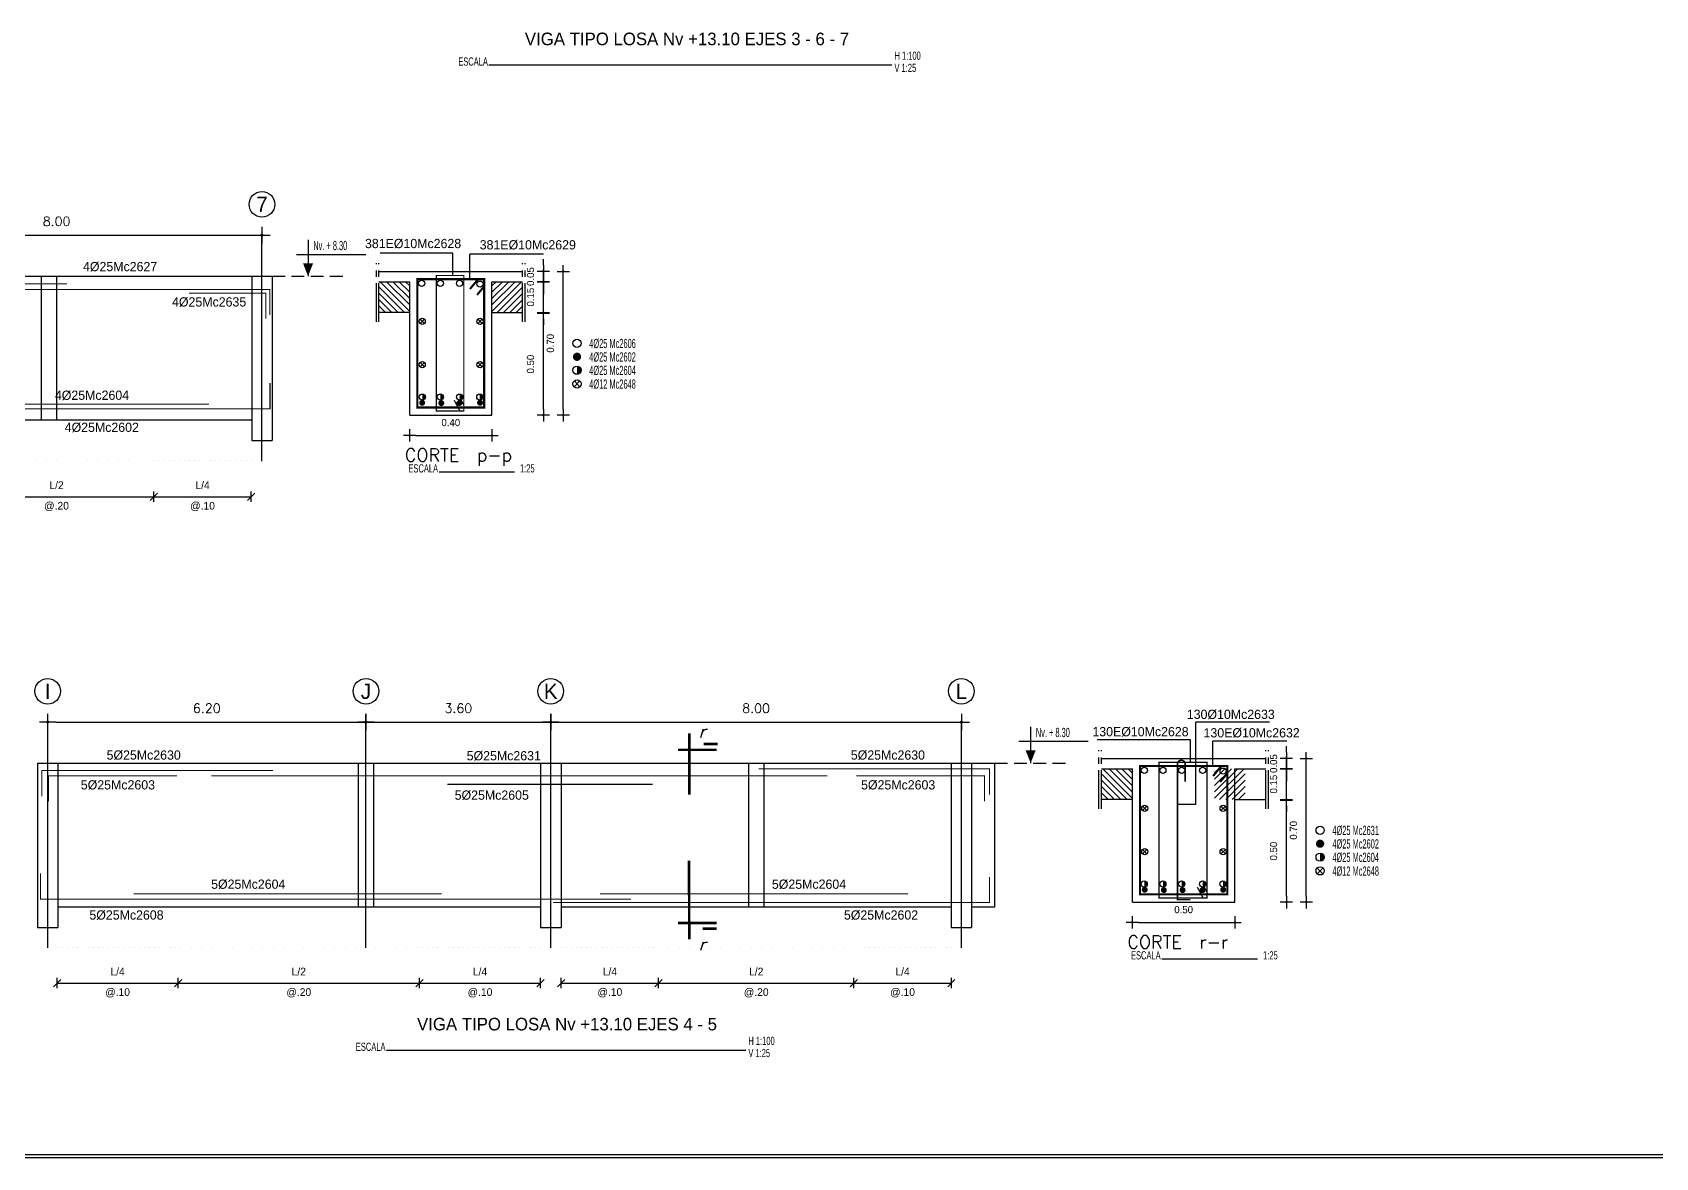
# Model space of a CAD drawing. Extents: x -2 to 140, y 23 to 108.
# Drawn here: x 85.88 to 117.5, y 23.21 to 45.13 of the extents above; entities that cross this region are included whole.
import ezdxf
from ezdxf.enums import TextEntityAlignment as Align

# ---------------------------------------------------------------- set-up
doc = ezdxf.new("R2010")
doc.units = 0
doc.header["$MEASUREMENT"] = 0
doc.linetypes.add('CENTER2', pattern=[1.125, 0.75, -0.125, 0.125, -0.125])
doc.linetypes.add('HIDDEN', pattern=[0.375, 0.25, -0.125])
doc.layers.get('0').update_dxf_attribs({"linetype": 'CONTINUOUS'})
doc.layers.get('DEFPOINTS').update_dxf_attribs({"color": 8, "linetype": 'CONTINUOUS'})
for name, color, linetype in [('ACEROS', 5, 'CONTINUOUS'), ('COLUMNAS', 2, 'CONTINUOUS'), ('EJES', 1, 'CONTINUOUS'), ('ESTRIBOS', 2, 'CONTINUOUS'), ('HIERROS', 5, 'CONTINUOUS'), ('L1', 5, 'CONTINUOUS'), ('LINEAS', 7, 'CONTINUOUS'), ('PLANILL1', 7, 'CONTINUOUS'), ('VIGAS', 7, 'CONTINUOUS')]:
    doc.layers.add(name, color=color, linetype=linetype)
doc.styles.add('ROMANT', font='romant')
doc.styles.add('STANDART', font='TXT.SHX', dxfattribs={"height": 0.18})
doc.dimstyles.new('ESCALA25', dxfattribs={"dimscale": 2, "dimtxt": 0.07, "dimasz": 0.06, "dimexe": 0, "dimexo": 0.06, "dimgap": 0.09, "dimtad": 1, "dimlfac": 0.25, "dimzin": 0, "dimtxsty": 'STANDARD', "dimblk": 'DOT', "dimcen": 0.09, "dimse1": 1, "dimse2": 1, "dimclrd": 1, "dimclre": 1, "dimclrt": 2, "dimazin": 3, "dimtfac": 1, "dimtix": 1, "dimtmove": 0, "dimatfit": 3, "dimtvp": 1.428571, "dimtolj": 1, "dimtzin": 0})
doc.dimstyles.new('STYLE100', dxfattribs={"dimscale": 2, "dimtxt": 0.08, "dimasz": 0.08, "dimexe": 0, "dimexo": 0.06, "dimgap": 0.09, "dimtad": 1, "dimzin": 0, "dimtxsty": 'STANDART', "dimblk": 'DOT', "dimcen": 0.09, "dimse1": 1, "dimse2": 1, "dimclrd": 1, "dimclre": 1, "dimclrt": 2, "dimazin": 3, "dimtfac": 1, "dimtix": 1, "dimtmove": 0, "dimatfit": 3, "dimtvp": 1.25, "dimtolj": 1, "dimtzin": 0})

# ---------------------------------------------------------------- blocks, each defined once
blk = doc.blocks.new('DOT')
at = {"color": 0}
for p, q in [((-1, 0), (1, 0)), ((0, 1), (0, -1))]:
    blk.add_line(p, q, dxfattribs=at)
at = {"color": 2, "linetype": 'BYBLOCK', "const_width": 0.1875}
blk.add_lwpolyline([(0.09375, 0, 1), (-0.09375, 0, 1)], format="xyb", close=True, dxfattribs=at)
blk = doc.blocks.new('*D67')
at = {"color": 1, "linetype": 'BYBLOCK'}
blk.add_line((344.507, -38.205), (344.507, -36.455), dxfattribs=at)
at = {"layer": 'DEFPOINTS', "color": 0, "linetype": 'BYBLOCK'}
for p in [(343.589, -36.335), (344.507, -36.335), (343.589, -38.325)]:
    blk.add_point(p, dxfattribs=at)
at = {"color": 1, "linetype": 'BYBLOCK', "xscale": 0.12, "yscale": 0.12, "zscale": 0.12}
for p, rotation in [((344.507, -36.335), 90), ((344.507, -38.325), 270)]:
    blk.add_blockref('DOT', p, dxfattribs=dict(at, rotation=rotation))
at = {"color": 2, "linetype": 'BYBLOCK', "insert": (344.257, -37.33), "char_height": 0.14, "attachment_point": 5, "rotation": 90}
blk.add_mtext('\\A1;0.50', dxfattribs=at)
blk = doc.blocks.new('_DOT')
at = {"color": 0, "linetype": 'BYBLOCK'}
blk.add_line((-0.5, 0), (-1, 0), dxfattribs=at)
at = {"color": 0, "linetype": 'BYBLOCK', "const_width": 0.5}
blk.add_lwpolyline([(-0.25, 0, 1), (0.25, 0, 1)], format="xyb", close=True, dxfattribs=at)
blk = doc.blocks.new('*D63')
at = {"color": 1, "linetype": 'BYBLOCK'}
for p, q in [((344.507, -35.605), (344.507, -35.485)), ((344.507, -36.325), (344.507, -35.725)), ((344.507, -36.445), (344.507, -36.565))]:
    blk.add_line(p, q, dxfattribs=at)
at = {"layer": 'DEFPOINTS', "color": 0, "linetype": 'BYBLOCK'}
for p in [(343.504, -35.725), (344.507, -35.725), (343.504, -36.325)]:
    blk.add_point(p, dxfattribs=at)
at = {"color": 1, "linetype": 'BYBLOCK', "xscale": 0.12, "yscale": 0.12, "zscale": 0.12}
for p, rotation in [((344.507, -35.725), 270), ((344.507, -36.325), 90)]:
    blk.add_blockref('DOT', p, dxfattribs=dict(at, rotation=rotation))
at = {"color": 2, "linetype": 'BYBLOCK', "insert": (344.257, -36.025), "char_height": 0.14, "attachment_point": 5, "rotation": 90}
blk.add_mtext('\\A1;0.15', dxfattribs=at)
blk = doc.blocks.new('*D65')
at = {"color": 1, "linetype": 'BYBLOCK'}
blk.add_line((344.894, -38.205), (344.894, -35.645), dxfattribs=at)
at = {"layer": 'DEFPOINTS', "color": 0, "linetype": 'BYBLOCK'}
for p in [(343.504, -35.525), (344.894, -35.525), (343.504, -38.325)]:
    blk.add_point(p, dxfattribs=at)
at = {"color": 1, "linetype": 'BYBLOCK', "xscale": 0.12, "yscale": 0.12, "zscale": 0.12}
for p, rotation in [((344.894, -35.525), 90), ((344.894, -38.325), 270)]:
    blk.add_blockref('DOT', p, dxfattribs=dict(at, rotation=rotation))
at = {"color": 2, "linetype": 'BYBLOCK', "insert": (344.644, -36.925), "char_height": 0.14, "attachment_point": 5, "rotation": 90}
blk.add_mtext('\\A1;0.70', dxfattribs=at)
blk = doc.blocks.new('*D66')
at = {"color": 1, "linetype": 'BYBLOCK'}
blk.add_line((342.024, -38.72), (343.384, -38.72), dxfattribs=at)
at = {"layer": 'DEFPOINTS', "color": 0, "linetype": 'BYBLOCK'}
for p in [(341.904, -38.785), (343.504, -38.72), (343.504, -38.785)]:
    blk.add_point(p, dxfattribs=at)
at = {"color": 1, "linetype": 'BYBLOCK', "xscale": 0.12, "yscale": 0.12, "zscale": 0.12, "rotation": 180}
blk.add_blockref('DOT', (341.904, -38.72), dxfattribs=at)
at = {"color": 1, "linetype": 'BYBLOCK', "xscale": 0.12, "yscale": 0.12, "zscale": 0.12}
blk.add_blockref('DOT', (343.504, -38.72), dxfattribs=at)
at = {"color": 2, "linetype": 'BYBLOCK', "insert": (342.704, -38.47), "char_height": 0.14, "attachment_point": 5}
blk.add_mtext('\\A1;0.40', dxfattribs=at)
blk = doc.blocks.new('*X62')
at = {"color": 0}
for p, q in [((24.221, 27.809), (24.797, 28.386)), ((24.221, 27.933), (24.674, 28.386)), ((24.221, 28.057), (24.55, 28.386)), ((24.221, 28.181), (24.426, 28.386)), ((24.221, 28.304), (24.302, 28.386)), ((24.321, 27.786), (24.821, 28.286)), ((24.445, 27.786), (24.821, 28.162)), ((24.568, 27.786), (24.821, 28.038)), ((24.692, 27.786), (24.821, 27.914)), ((24.816, 27.786), (24.821, 27.791))]:
    blk.add_line(p, q, dxfattribs=at)
blk = doc.blocks.new('*D64')
at = {"color": 1, "linetype": 'BYBLOCK'}
for p, q in [((344.507, -35.405), (344.507, -35.285)), ((344.507, -35.725), (344.507, -35.525)), ((344.507, -35.845), (344.507, -35.965))]:
    blk.add_line(p, q, dxfattribs=at)
at = {"layer": 'DEFPOINTS', "color": 0, "linetype": 'BYBLOCK'}
for p in [(343.504, -35.725), (344.507, -35.525), (344.507, -35.525)]:
    blk.add_point(p, dxfattribs=at)
at = {"color": 1, "linetype": 'BYBLOCK', "xscale": 0.12, "yscale": 0.12, "zscale": 0.12}
for p, rotation in [((344.507, -35.525), 270), ((344.507, -35.725), 90)]:
    blk.add_blockref('DOT', p, dxfattribs=dict(at, rotation=rotation))
at = {"color": 2, "linetype": 'BYBLOCK', "insert": (344.257, -35.625), "char_height": 0.14, "attachment_point": 5, "rotation": 90}
blk.add_mtext('\\A1;0.05', dxfattribs=at)
blk = doc.blocks.new('*D72')
at = {"color": 1, "linetype": 'BYBLOCK'}
blk.add_line((344.507, -38.205), (344.507, -36.455), dxfattribs=at)
at = {"layer": 'DEFPOINTS', "color": 0, "linetype": 'BYBLOCK'}
for p in [(343.589, -36.335), (344.507, -36.335), (343.589, -38.325)]:
    blk.add_point(p, dxfattribs=at)
at = {"color": 1, "linetype": 'BYBLOCK', "xscale": 0.12, "yscale": 0.12, "zscale": 0.12}
for p, rotation in [((344.507, -36.335), 90), ((344.507, -38.325), 270)]:
    blk.add_blockref('DOT', p, dxfattribs=dict(at, rotation=rotation))
at = {"color": 2, "linetype": 'BYBLOCK', "insert": (344.257, -37.33), "char_height": 0.14, "attachment_point": 5, "rotation": 90}
blk.add_mtext('\\A1;0.50', dxfattribs=at)
blk = doc.blocks.new('*D68')
at = {"color": 1, "linetype": 'BYBLOCK'}
for p, q in [((344.507, -35.605), (344.507, -35.485)), ((344.507, -36.325), (344.507, -35.725)), ((344.507, -36.445), (344.507, -36.565))]:
    blk.add_line(p, q, dxfattribs=at)
at = {"layer": 'DEFPOINTS', "color": 0, "linetype": 'BYBLOCK'}
for p in [(343.504, -35.725), (344.507, -35.725), (343.504, -36.325)]:
    blk.add_point(p, dxfattribs=at)
at = {"color": 1, "linetype": 'BYBLOCK', "xscale": 0.12, "yscale": 0.12, "zscale": 0.12}
for p, rotation in [((344.507, -35.725), 270), ((344.507, -36.325), 90)]:
    blk.add_blockref('DOT', p, dxfattribs=dict(at, rotation=rotation))
at = {"color": 2, "linetype": 'BYBLOCK', "insert": (344.257, -36.025), "char_height": 0.14, "attachment_point": 5, "rotation": 90}
blk.add_mtext('\\A1;0.15', dxfattribs=at)
blk = doc.blocks.new('*D70')
at = {"color": 1, "linetype": 'BYBLOCK'}
blk.add_line((344.894, -38.205), (344.894, -35.645), dxfattribs=at)
at = {"layer": 'DEFPOINTS', "color": 0, "linetype": 'BYBLOCK'}
for p in [(343.504, -35.525), (344.894, -35.525), (343.504, -38.325)]:
    blk.add_point(p, dxfattribs=at)
at = {"color": 1, "linetype": 'BYBLOCK', "xscale": 0.12, "yscale": 0.12, "zscale": 0.12}
for p, rotation in [((344.894, -35.525), 90), ((344.894, -38.325), 270)]:
    blk.add_blockref('DOT', p, dxfattribs=dict(at, rotation=rotation))
at = {"color": 2, "linetype": 'BYBLOCK', "insert": (344.644, -36.925), "char_height": 0.14, "attachment_point": 5, "rotation": 90}
blk.add_mtext('\\A1;0.70', dxfattribs=at)
blk = doc.blocks.new('*D71')
at = {"color": 1, "linetype": 'BYBLOCK'}
blk.add_line((112.794, -13.606), (114.554, -13.606), dxfattribs=at)
at = {"layer": 'DEFPOINTS', "color": 0, "linetype": 'BYBLOCK'}
for p in [(112.674, -13.671), (114.674, -13.606), (114.674, -13.671)]:
    blk.add_point(p, dxfattribs=at)
at = {"color": 1, "linetype": 'BYBLOCK', "xscale": 0.12, "yscale": 0.12, "zscale": 0.12, "rotation": 180}
blk.add_blockref('DOT', (112.674, -13.606), dxfattribs=at)
at = {"color": 1, "linetype": 'BYBLOCK', "xscale": 0.12, "yscale": 0.12, "zscale": 0.12}
blk.add_blockref('DOT', (114.674, -13.606), dxfattribs=at)
at = {"color": 2, "linetype": 'BYBLOCK', "insert": (113.674, -13.356), "char_height": 0.14, "attachment_point": 5}
blk.add_mtext('\\A1;0.50', dxfattribs=at)
blk = doc.blocks.new('*D69')
at = {"color": 1, "linetype": 'BYBLOCK'}
for p, q in [((344.507, -35.405), (344.507, -35.285)), ((344.507, -35.725), (344.507, -35.525)), ((344.507, -35.845), (344.507, -35.965))]:
    blk.add_line(p, q, dxfattribs=at)
at = {"layer": 'DEFPOINTS', "color": 0, "linetype": 'BYBLOCK'}
for p in [(343.504, -35.725), (344.507, -35.525), (344.507, -35.525)]:
    blk.add_point(p, dxfattribs=at)
at = {"color": 1, "linetype": 'BYBLOCK', "xscale": 0.12, "yscale": 0.12, "zscale": 0.12}
for p, rotation in [((344.507, -35.525), 270), ((344.507, -35.725), 90)]:
    blk.add_blockref('DOT', p, dxfattribs=dict(at, rotation=rotation))
at = {"color": 2, "linetype": 'BYBLOCK', "insert": (344.257, -35.625), "char_height": 0.14, "attachment_point": 5, "rotation": 90}
blk.add_mtext('\\A1;0.05', dxfattribs=at)
blk = doc.blocks.new('*D175')
at = {"color": 1, "linetype": 'BYBLOCK'}
blk.add_line((82.514, 41.182), (90.194, 41.182), dxfattribs=at)
at = {"layer": 'DEFPOINTS', "color": 0, "linetype": 'BYBLOCK'}
for p in [(82.354, 41.182), (90.354, 41.182), (90.354, 41.182)]:
    blk.add_point(p, dxfattribs=at)
at = {"color": 1, "linetype": 'BYBLOCK', "xscale": 0.16, "yscale": 0.16, "zscale": 0.16, "rotation": 180}
blk.add_blockref('DOT', (82.354, 41.182), dxfattribs=at)
at = {"color": 1, "linetype": 'BYBLOCK', "xscale": 0.16, "yscale": 0.16, "zscale": 0.16}
blk.add_blockref('DOT', (90.354, 41.182), dxfattribs=at)
at = {"color": 2, "linetype": 'BYBLOCK', "insert": (86.354, 41.452), "char_height": 0.18, "attachment_point": 5, "style": 'STANDART'}
blk.add_mtext('\\A1;8.00', dxfattribs=at)
blk = doc.blocks.new('*D182')
at = {"color": 1, "linetype": 'BYBLOCK'}
blk.add_line((86.34, 31.696), (92.22, 31.696), dxfattribs=at)
at = {"layer": 'DEFPOINTS', "color": 0, "linetype": 'BYBLOCK'}
for p in [(86.18, 31.696), (92.38, 31.696), (92.38, 31.696)]:
    blk.add_point(p, dxfattribs=at)
at = {"color": 1, "linetype": 'BYBLOCK', "xscale": 0.16, "yscale": 0.16, "zscale": 0.16, "rotation": 180}
blk.add_blockref('DOT', (86.18, 31.696), dxfattribs=at)
at = {"color": 1, "linetype": 'BYBLOCK', "xscale": 0.16, "yscale": 0.16, "zscale": 0.16}
blk.add_blockref('DOT', (92.38, 31.696), dxfattribs=at)
at = {"color": 2, "linetype": 'BYBLOCK', "insert": (89.28, 31.966), "char_height": 0.18, "attachment_point": 5, "style": 'STANDART'}
blk.add_mtext('\\A1;6.20', dxfattribs=at)
blk = doc.blocks.new('*D183')
at = {"color": 1, "linetype": 'BYBLOCK'}
blk.add_line((92.54, 31.696), (95.82, 31.696), dxfattribs=at)
at = {"layer": 'DEFPOINTS', "color": 0, "linetype": 'BYBLOCK'}
for p in [(92.38, 31.696), (95.98, 31.696), (95.98, 31.696)]:
    blk.add_point(p, dxfattribs=at)
at = {"color": 1, "linetype": 'BYBLOCK', "xscale": 0.16, "yscale": 0.16, "zscale": 0.16, "rotation": 180}
blk.add_blockref('DOT', (92.38, 31.696), dxfattribs=at)
at = {"color": 1, "linetype": 'BYBLOCK', "xscale": 0.16, "yscale": 0.16, "zscale": 0.16}
blk.add_blockref('DOT', (95.98, 31.696), dxfattribs=at)
at = {"color": 2, "linetype": 'BYBLOCK', "insert": (94.18, 31.966), "char_height": 0.18, "attachment_point": 5, "style": 'STANDART'}
blk.add_mtext('\\A1;3.60', dxfattribs=at)
blk = doc.blocks.new('*D184')
at = {"color": 1, "linetype": 'BYBLOCK'}
blk.add_line((96.14, 31.696), (103.82, 31.696), dxfattribs=at)
at = {"layer": 'DEFPOINTS', "color": 0, "linetype": 'BYBLOCK'}
for p in [(95.98, 31.696), (103.98, 31.696), (103.98, 31.696)]:
    blk.add_point(p, dxfattribs=at)
at = {"color": 1, "linetype": 'BYBLOCK', "xscale": 0.16, "yscale": 0.16, "zscale": 0.16, "rotation": 180}
blk.add_blockref('DOT', (95.98, 31.696), dxfattribs=at)
at = {"color": 1, "linetype": 'BYBLOCK', "xscale": 0.16, "yscale": 0.16, "zscale": 0.16}
blk.add_blockref('DOT', (103.98, 31.696), dxfattribs=at)
at = {"color": 2, "linetype": 'BYBLOCK', "insert": (99.98, 31.966), "char_height": 0.18, "attachment_point": 5, "style": 'STANDART'}
blk.add_mtext('\\A1;8.00', dxfattribs=at)

msp = doc.modelspace()

# ---------------------------------------------------------------- linework, layer by layer
for p, q in [((84.456, 36.086), (88.249, 36.086)), ((88.178, 36.015), (88.319, 36.157)), ((88.249, 35.986), (88.249, 36.186)), ((88.249, 36.086), (90.145, 36.086)), ((90.075, 36.015), (90.216, 36.157)), ((90.145, 35.986), (90.145, 36.186)), ((86.295, 26.541), (86.436, 26.682)), ((86.366, 26.512), (86.366, 26.712)), ((86.366, 26.612), (88.719, 26.612)), ((88.648, 26.541), (88.79, 26.682)), ((88.719, 26.512), (88.719, 26.712)), ((88.719, 26.612), (93.426, 26.612)), ((93.355, 26.541), (93.496, 26.682)), ((93.426, 26.512), (93.426, 26.712)), ((93.426, 26.612), (95.779, 26.612)), ((95.708, 26.541), (95.85, 26.682)), ((95.779, 26.512), (95.779, 26.712)), ((96.11, 26.541), (96.252, 26.682)), ((96.181, 26.512), (96.181, 26.712)), ((96.181, 26.612), (98.082, 26.612)), ((98.011, 26.541), (98.153, 26.682)), ((98.082, 26.512), (98.082, 26.712)), ((98.082, 26.612), (101.883, 26.612)), ((101.813, 26.541), (101.954, 26.682)), ((101.883, 26.512), (101.883, 26.712)), ((101.883, 26.612), (103.784, 26.612)), ((103.713, 26.541), (103.855, 26.682)), ((103.784, 26.512), (103.784, 26.712))]:
    msp.add_line(p, q)
at = {"color": 6}
msp.add_line((139.82, 23.269), (30.163, 23.269), dxfattribs=at)
for centre in [(90.354, 41.782), (86.18, 32.296), (92.38, 32.296), (95.98, 32.296), (103.98, 32.296)]:
    msp.add_circle(centre, 0.25)
at = {"layer": 'ACEROS', "const_width": 0.02}
for points in [[(77.555, 40.233), (86.555, 40.233)], [(85.007, 40.124), (90.507, 40.124), (90.507, 39.624)], [(88.931, 40.053), (90.431, 40.053), (90.431, 39.553)], [(82.011, 37.799), (90.511, 37.799), (90.511, 38.299)], [(89.321, 37.888), (83.321, 37.888)], [(90.567, 30.751), (86.067, 30.751), (86.067, 30.251)], [(100.03, 30.785), (104.53, 30.785), (104.53, 30.285)], [(88.698, 30.651), (86.198, 30.651), (86.198, 30.151)], [(101.365, 30.651), (89.365, 30.651)], [(97.967, 30.484), (93.967, 30.484)], [(101.932, 30.651), (104.432, 30.651), (104.432, 30.151)], [(97.541, 28.249), (86.041, 28.249), (86.041, 28.749)], [(96.026, 28.182), (104.526, 28.182), (104.526, 28.682)], [(93.856, 28.349), (87.856, 28.349)], [(102.942, 28.349), (96.942, 28.349)]]:
    msp.add_lwpolyline(points, dxfattribs=at)
at = {"layer": 'ACEROS', "color": 5, "linetype": 'CONTINUOUS', "const_width": 0.04}
for points in [[(93.383, 37.825), (93.383, 40.325), (94.683, 40.325), (94.683, 37.825)], [(107.46, 28.339), (107.46, 30.839), (109.16, 30.839), (109.16, 28.339)]]:
    msp.add_lwpolyline(points, close=True, dxfattribs=at)
at = {"layer": 'ACEROS', "color": 1, "linetype": 'CENTER2', "const_width": 0.05}
for points in [[(98.679, 31.479), (98.679, 30.28)], [(98.679, 27.462), (98.673, 28.995)]]:
    msp.add_lwpolyline(points, dxfattribs=at)
at = {"layer": 'ACEROS', "color": 1, "linetype": 'CONTINUOUS', "const_width": 0.05}
for points in [[(99.211, 31.157), (98.462, 31.157)], [(99.235, 31.268), (98.961, 31.268)], [(99.211, 27.784), (98.462, 27.784)], [(99.211, 27.673), (98.937, 27.673)]]:
    msp.add_lwpolyline(points, dxfattribs=at)
at = {"layer": 'COLUMNAS', "color": 1, "linetype": 'CONTINUOUS'}
for points in [[(91.154, 40.635), (91.351, 40.635), (91.252, 40.382)], [(105.23, 31.149), (105.427, 31.149), (105.329, 30.896)]]:
    msp.add_solid(points, dxfattribs=at)
at = {"layer": 'DEFPOINTS', "color": 0, "linetype": 'BYBLOCK'}
for p in [(94.622, 37.675), (109.098, 28.189)]:
    msp.add_point(p, dxfattribs=at)
at = {"layer": 'EJES', "color": 7, "linetype": 'CONTINUOUS'}
for p, q in [((94.777, 44.498), (102.628, 44.498)), ((93.806, 36.573), (95.273, 36.573)), ((107.882, 27.087), (109.75, 27.087)), ((92.782, 25.306), (99.782, 25.306))]:
    msp.add_line(p, q, dxfattribs=at)
at = {"layer": 'EJES'}
for p, q in [((90.354, 36.782), (90.354, 41.182)), ((86.18, 27.296), (86.18, 31.696)), ((92.38, 27.296), (92.38, 31.696)), ((95.98, 27.296), (95.98, 31.696)), ((103.98, 27.296), (103.98, 31.696))]:
    msp.add_line(p, q, dxfattribs=at)
at = {"layer": 'EJES', "color": 7, "linetype": 'HIDDEN'}
for p, q in [((90.554, 40.382), (92.004, 40.382)), ((104.63, 30.896), (106.08, 30.896))]:
    msp.add_line(p, q, dxfattribs=at)
at = {"layer": 'EJES', "color": 3, "linetype": 'CONTINUOUS', "const_width": 0.025}
for points in [[(94.213, 37.756), (94.1, 37.966)], [(94.287, 37.871), (94.206, 38.023)], [(108.689, 28.269), (108.577, 28.48)], [(108.764, 28.385), (108.682, 28.537)]]:
    msp.add_lwpolyline(points, dxfattribs=at)
at = {"layer": 'ESTRIBOS'}
for p, q in [((85.952, 36.786), (85.952, 36.786)), ((86.152, 36.786), (86.152, 36.786)), ((86.352, 36.786), (86.352, 36.786)), ((86.552, 36.786), (86.552, 36.786)), ((86.752, 36.786), (86.752, 36.786)), ((86.952, 36.786), (86.952, 36.786)), ((87.152, 36.786), (87.152, 36.786)), ((87.352, 36.786), (87.352, 36.786)), ((87.552, 36.786), (87.552, 36.786)), ((87.752, 36.786), (87.752, 36.786)), ((87.952, 36.786), (87.952, 36.786)), ((88.245, 36.786), (88.245, 36.786)), ((88.345, 36.786), (88.345, 36.786)), ((88.445, 36.786), (88.445, 36.786)), ((88.545, 36.786), (88.545, 36.786)), ((88.645, 36.786), (88.645, 36.786)), ((88.745, 36.786), (88.745, 36.786)), ((88.845, 36.786), (88.845, 36.786)), ((88.945, 36.786), (88.945, 36.786)), ((89.045, 36.786), (89.045, 36.786)), ((89.145, 36.786), (89.145, 36.786)), ((89.245, 36.786), (89.245, 36.786)), ((89.345, 36.786), (89.345, 36.786)), ((89.445, 36.786), (89.445, 36.786)), ((89.545, 36.786), (89.545, 36.786)), ((89.645, 36.786), (89.645, 36.786)), ((89.745, 36.786), (89.745, 36.786)), ((89.845, 36.786), (89.845, 36.786)), ((89.945, 36.786), (89.945, 36.786)), ((90.045, 36.786), (90.045, 36.786)), ((90.145, 36.786), (90.145, 36.786)), ((86.366, 27.312), (86.366, 27.312)), ((86.466, 27.312), (86.466, 27.312)), ((86.566, 27.312), (86.566, 27.312)), ((86.666, 27.312), (86.666, 27.312)), ((86.766, 27.312), (86.766, 27.312)), ((86.866, 27.312), (86.866, 27.312)), ((86.966, 27.312), (86.966, 27.312)), ((87.066, 27.312), (87.066, 27.312)), ((87.166, 27.312), (87.166, 27.312)), ((87.266, 27.312), (87.266, 27.312)), ((87.366, 27.312), (87.366, 27.312)), ((87.466, 27.312), (87.466, 27.312)), ((87.566, 27.312), (87.566, 27.312)), ((87.666, 27.312), (87.666, 27.312)), ((87.766, 27.312), (87.766, 27.312)), ((87.866, 27.312), (87.866, 27.312)), ((87.966, 27.312), (87.966, 27.312)), ((88.066, 27.312), (88.066, 27.312)), ((88.166, 27.312), (88.166, 27.312)), ((88.266, 27.312), (88.266, 27.312)), ((88.366, 27.312), (88.366, 27.312)), ((88.466, 27.312), (88.466, 27.312)), ((88.566, 27.312), (88.566, 27.312)), ((88.666, 27.312), (88.666, 27.312)), ((88.766, 27.312), (88.766, 27.312)), ((88.972, 27.312), (88.972, 27.312)), ((89.172, 27.312), (89.172, 27.312)), ((89.372, 27.312), (89.372, 27.312)), ((89.572, 27.312), (89.572, 27.312)), ((89.772, 27.312), (89.772, 27.312)), ((89.972, 27.312), (89.972, 27.312)), ((90.172, 27.312), (90.172, 27.312)), ((90.372, 27.312), (90.372, 27.312)), ((90.572, 27.312), (90.572, 27.312)), ((90.772, 27.312), (90.772, 27.312)), ((90.972, 27.312), (90.972, 27.312)), ((91.172, 27.312), (91.172, 27.312)), ((91.372, 27.312), (91.372, 27.312)), ((91.572, 27.312), (91.572, 27.312)), ((91.772, 27.312), (91.772, 27.312)), ((91.972, 27.312), (91.972, 27.312)), ((92.172, 27.312), (92.172, 27.312)), ((92.372, 27.312), (92.372, 27.312)), ((92.572, 27.312), (92.572, 27.312)), ((92.772, 27.312), (92.772, 27.312)), ((92.972, 27.312), (92.972, 27.312)), ((93.172, 27.312), (93.172, 27.312)), ((93.379, 27.312), (93.379, 27.312)), ((93.479, 27.312), (93.479, 27.312)), ((93.579, 27.312), (93.579, 27.312)), ((93.679, 27.312), (93.679, 27.312)), ((93.779, 27.312), (93.779, 27.312)), ((93.879, 27.312), (93.879, 27.312)), ((93.979, 27.312), (93.979, 27.312)), ((94.079, 27.312), (94.079, 27.312)), ((94.179, 27.312), (94.179, 27.312)), ((94.279, 27.312), (94.279, 27.312)), ((94.379, 27.312), (94.379, 27.312)), ((94.479, 27.312), (94.479, 27.312)), ((94.579, 27.312), (94.579, 27.312)), ((94.679, 27.312), (94.679, 27.312)), ((94.779, 27.312), (94.779, 27.312)), ((94.879, 27.312), (94.879, 27.312)), ((94.979, 27.312), (94.979, 27.312)), ((95.079, 27.312), (95.079, 27.312)), ((95.179, 27.312), (95.179, 27.312)), ((95.279, 27.312), (95.279, 27.312)), ((95.379, 27.312), (95.379, 27.312)), ((95.479, 27.312), (95.479, 27.312)), ((95.579, 27.312), (95.579, 27.312)), ((95.679, 27.312), (95.679, 27.312)), ((95.779, 27.312), (95.779, 27.312)), ((96.181, 27.312), (96.181, 27.312)), ((96.281, 27.312), (96.281, 27.312)), ((96.381, 27.312), (96.381, 27.312)), ((96.481, 27.312), (96.481, 27.312)), ((96.581, 27.312), (96.581, 27.312)), ((96.681, 27.312), (96.681, 27.312)), ((96.781, 27.312), (96.781, 27.312)), ((96.881, 27.312), (96.881, 27.312)), ((96.981, 27.312), (96.981, 27.312)), ((97.081, 27.312), (97.081, 27.312)), ((97.181, 27.312), (97.181, 27.312)), ((97.281, 27.312), (97.281, 27.312)), ((97.381, 27.312), (97.381, 27.312)), ((97.481, 27.312), (97.481, 27.312)), ((97.581, 27.312), (97.581, 27.312)), ((97.681, 27.312), (97.681, 27.312)), ((97.781, 27.312), (97.781, 27.312)), ((97.881, 27.312), (97.881, 27.312)), ((97.981, 27.312), (97.981, 27.312)), ((98.081, 27.312), (98.081, 27.312)), ((98.283, 27.312), (98.283, 27.312)), ((98.483, 27.312), (98.483, 27.312)), ((98.683, 27.312), (98.683, 27.312)), ((98.883, 27.312), (98.883, 27.312)), ((99.083, 27.312), (99.083, 27.312)), ((99.283, 27.312), (99.283, 27.312)), ((99.483, 27.312), (99.483, 27.312)), ((99.683, 27.312), (99.683, 27.312)), ((99.883, 27.312), (99.883, 27.312)), ((100.083, 27.312), (100.083, 27.312)), ((100.283, 27.312), (100.283, 27.312)), ((100.483, 27.312), (100.483, 27.312)), ((100.683, 27.312), (100.683, 27.312)), ((100.883, 27.312), (100.883, 27.312)), ((101.083, 27.312), (101.083, 27.312)), ((101.283, 27.312), (101.283, 27.312)), ((101.483, 27.312), (101.483, 27.312)), ((101.683, 27.312), (101.683, 27.312)), ((101.884, 27.312), (101.884, 27.312)), ((101.984, 27.312), (101.984, 27.312)), ((102.084, 27.312), (102.084, 27.312)), ((102.184, 27.312), (102.184, 27.312)), ((102.284, 27.312), (102.284, 27.312)), ((102.384, 27.312), (102.384, 27.312)), ((102.484, 27.312), (102.484, 27.312)), ((102.584, 27.312), (102.584, 27.312)), ((102.684, 27.312), (102.684, 27.312)), ((102.784, 27.312), (102.784, 27.312)), ((102.884, 27.312), (102.884, 27.312)), ((102.984, 27.312), (102.984, 27.312)), ((103.084, 27.312), (103.084, 27.312)), ((103.184, 27.312), (103.184, 27.312)), ((103.284, 27.312), (103.284, 27.312)), ((103.384, 27.312), (103.384, 27.312)), ((103.484, 27.312), (103.484, 27.312)), ((103.584, 27.312), (103.584, 27.312)), ((103.684, 27.312), (103.684, 27.312)), ((103.784, 27.312), (103.784, 27.312))]:
    msp.add_line(p, q, dxfattribs=at)
at = {"layer": 'L1', "color": 7, "linetype": 'CONTINUOUS'}
for p, q in [((91.026, 40.808), (92.376, 40.808)), ((91.252, 41.088), (91.252, 40.382)), ((105.102, 31.322), (106.452, 31.322)), ((105.329, 31.602), (105.329, 30.896))]:
    msp.add_line(p, q, dxfattribs=at)
at = {"layer": 'L1', "color": 2, "linetype": 'CONTINUOUS'}
for points, const_width in [([(96.452, 38.813, 1), (96.532, 38.813, 1)], 0.08), ([(93.447, 37.917, 1), (93.505, 37.917, 1)], 0.0576), ([(93.819, 37.91, 1), (93.877, 37.91, 1)], 0.0576), ([(94.171, 37.91, 1), (94.228, 37.91, 1)], 0.0576), ([(94.574, 37.917, 1), (94.632, 37.917, 1)], 0.0576), ([(110.928, 29.327, 1), (111.008, 29.327, 1)], 0.08), ([(107.523, 28.431, 1), (107.581, 28.431, 1)], 0.0576), ([(107.896, 28.424, 1), (107.953, 28.424, 1)], 0.0576), ([(108.26, 28.424, 1), (108.318, 28.424, 1)], 0.0576), ([(108.647, 28.424, 1), (108.705, 28.424, 1)], 0.0576), ([(109.05, 28.431, 1), (109.108, 28.431, 1)], 0.0576)]:
    msp.add_lwpolyline(points, format="xyb", close=True, dxfattribs=dict(at, const_width=const_width))
for points, const_width in [([(96.492, 38.511, 0.414214), (96.532, 38.551, 0.414214), (96.492, 38.591, 1)], 0.08), ([(93.478, 37.998, 0.414214), (93.506, 38.027, 0.414214), (93.478, 38.056, 1)], 0.0576), ([(93.829, 37.998, 0.414214), (93.858, 38.027, 0.414214), (93.829, 38.056, 1)], 0.0576), ([(94.204, 37.998, 0.414214), (94.233, 38.027, 0.414214), (94.204, 38.056, 1)], 0.0576), ([(94.598, 37.998, 0.414214), (94.626, 38.027, 0.414214), (94.598, 38.056, 1)], 0.0576), ([(110.968, 29.025, 0.414214), (111.008, 29.065, 0.414214), (110.968, 29.105, 1)], 0.08), ([(107.541, 28.512, 0.414214), (107.57, 28.541, 0.414214), (107.541, 28.569, 1)], 0.0576), ([(107.905, 28.512, 0.414214), (107.934, 28.541, 0.414214), (107.905, 28.569, 1)], 0.0576), ([(108.27, 28.512, 0.414214), (108.299, 28.541, 0.414214), (108.27, 28.569, 1)], 0.0576), ([(108.681, 28.512, 0.414214), (108.71, 28.541, 0.414214), (108.681, 28.569, 1)], 0.0576), ([(109.074, 28.512, 0.414214), (109.102, 28.541, 0.414214), (109.074, 28.569, 1)], 0.0576)]:
    msp.add_lwpolyline(points, format="xyb", dxfattribs=dict(at, const_width=const_width))
at = {"layer": 'L1', "color": 7, "linetype": 'CONTINUOUS'}
for centre in [(93.466, 40.242), (93.829, 40.242), (94.203, 40.242), (94.603, 40.228), (93.476, 39.504), (94.603, 39.504), (93.476, 38.659), (94.603, 38.659), (93.478, 38.027), (93.829, 38.027), (94.204, 38.027), (94.598, 38.027), (107.543, 30.756), (107.905, 30.756), (108.27, 30.756), (108.68, 30.756), (109.079, 30.742), (107.552, 30.018), (109.079, 30.018), (107.552, 29.173), (109.079, 29.173), (107.541, 28.541), (107.905, 28.541), (108.27, 28.541), (108.681, 28.541), (109.074, 28.541)]:
    msp.add_circle(centre, 0.06, dxfattribs=at)
at = {"layer": 'L1', "color": 8, "linetype": 'CONTINUOUS'}
for centre in [(96.492, 39.075), (96.492, 38.551), (96.492, 38.284), (110.968, 29.589), (110.968, 29.065), (110.968, 28.798)]:
    msp.add_circle(centre, 0.08, dxfattribs=at)
at = {"layer": 'LINEAS'}
for p, q in [((94.073, 40.834), (92.654, 40.834)), ((94.073, 40.396), (94.073, 40.834)), ((95.84, 40.813), (94.405, 40.813)), ((94.405, 40.325), (94.405, 40.813)), ((92.633, 40.475), (95.433, 40.475)), ((92.633, 40.275), (93.233, 40.275)), ((93.233, 39.675), (93.233, 40.275)), ((94.833, 39.675), (94.833, 40.275)), ((94.833, 40.275), (95.433, 40.275)), ((93.233, 39.675), (92.633, 39.675)), ((93.433, 39.462), (93.518, 39.547)), ((93.518, 39.462), (93.433, 39.547)), ((94.645, 39.462), (94.56, 39.547)), ((94.56, 39.462), (94.645, 39.547)), ((94.833, 39.675), (95.433, 39.675)), ((93.433, 38.616), (93.518, 38.701)), ((93.518, 38.616), (93.433, 38.701)), ((94.645, 38.616), (94.56, 38.701)), ((94.56, 38.616), (94.645, 38.701)), ((96.435, 38.341), (96.548, 38.227)), ((96.548, 38.341), (96.435, 38.227)), ((93.233, 37.675), (94.833, 37.675)), ((108.549, 30.088), (108.549, 31.693)), ((109.985, 31.693), (108.549, 31.693)), ((108.444, 31.348), (106.626, 31.348)), ((108.444, 30.91), (108.444, 31.348)), ((110.317, 31.327), (108.881, 31.327)), ((108.881, 30.839), (108.881, 31.327)), ((106.71, 30.989), (109.91, 30.989)), ((106.71, 30.789), (107.31, 30.789)), ((107.31, 30.189), (107.31, 30.789)), ((109.31, 30.189), (109.31, 30.789)), ((109.31, 30.789), (109.91, 30.789)), ((107.31, 30.189), (106.71, 30.189)), ((107.51, 29.976), (107.595, 30.06)), ((107.595, 29.976), (107.51, 30.06)), ((108.549, 30.088), (108.189, 30.088)), ((109.122, 29.976), (109.037, 30.06)), ((109.037, 29.976), (109.122, 30.06)), ((109.31, 30.189), (109.91, 30.189)), ((107.51, 29.13), (107.595, 29.215)), ((107.595, 29.13), (107.51, 29.215)), ((109.122, 29.13), (109.037, 29.215)), ((109.037, 29.13), (109.122, 29.215)), ((110.911, 28.854), (111.024, 28.741)), ((111.024, 28.854), (110.911, 28.741)), ((107.31, 28.189), (109.31, 28.189))]:
    msp.add_line(p, q, dxfattribs=at)
at = {"layer": 'LINEAS', "color": 7, "linetype": 'CENTER2'}
for points in [[(92.583, 39.494), (92.583, 40.636)], [(92.633, 39.494), (92.633, 40.636)], [(95.433, 39.494), (95.433, 40.636)], [(95.483, 39.494), (95.483, 40.636)], [(106.66, 30.008), (106.66, 31.15)], [(106.71, 30.008), (106.71, 31.15)], [(109.91, 30.008), (109.91, 31.15)], [(109.96, 30.008), (109.96, 31.15)]]:
    msp.add_lwpolyline(points, dxfattribs=at)
at = {"layer": 'LINEAS', "color": 3, "const_width": 0.025}
for points in [[(93.751, 37.756), (93.751, 40.396), (94.287, 40.396), (94.287, 37.756)], [(107.828, 28.269), (107.828, 30.91), (108.764, 30.91), (108.764, 28.269)]]:
    msp.add_lwpolyline(points, close=True, dxfattribs=at)
at = {"layer": 'LINEAS', "color": 5, "const_width": 0.04}
for points in [[(94.566, 40.325), (94.406, 40.133)], [(94.683, 40.184), (94.545, 40.018)], [(109.043, 30.839), (108.883, 30.646)], [(109.16, 30.698), (109.021, 30.531)]]:
    msp.add_lwpolyline(points, dxfattribs=at)
at = {"layer": 'LINEAS', "color": 7, "linetype": 'CONTINUOUS'}
for points in [[(93.233, 37.675), (93.233, 39.675)], [(94.833, 37.675), (94.833, 39.675)], [(107.31, 28.189), (107.31, 30.189)], [(109.31, 28.189), (109.31, 30.189)]]:
    msp.add_lwpolyline(points, dxfattribs=at)
at = {"layer": 'LINEAS', "color": 3}
msp.add_lwpolyline([(108.442, 28.24, 0.025, 0.025, 0), (108.189, 28.24, 0.03, 0.03, 0), (108.189, 30.879, 0.03, 0.03, -1), (108.339, 30.879, 0.03, 0.03, 0), (108.339, 30.534, 0.03, 0.03, 0)], format="xyseb", dxfattribs=at)
at = {"layer": 'PLANILL1', "color": 6}
msp.add_line((30.222, 23.214), (139.82, 23.214), dxfattribs=at)
at = {"layer": 'VIGAS'}
for p, q in [((82.554, 40.382), (86.054, 40.382)), ((86.054, 40.382), (86.354, 40.382)), ((86.054, 40.382), (86.054, 37.582)), ((86.354, 40.382), (90.154, 40.382)), ((86.354, 40.382), (86.354, 37.582)), ((90.154, 40.382), (90.554, 40.382)), ((90.154, 40.382), (90.154, 37.182)), ((90.554, 40.382), (90.554, 37.182)), ((82.554, 37.582), (86.054, 37.582)), ((86.054, 37.582), (86.354, 37.582)), ((86.354, 37.582), (90.154, 37.582)), ((90.154, 37.182), (90.554, 37.182)), ((85.98, 30.896), (86.38, 30.896)), ((85.98, 30.896), (85.98, 27.696)), ((86.38, 30.896), (86.38, 27.696)), ((86.38, 30.896), (92.23, 30.896)), ((92.23, 30.896), (92.23, 28.096)), ((92.23, 30.896), (92.53, 30.896)), ((92.53, 30.896), (95.78, 30.896)), ((92.53, 30.896), (92.53, 28.096)), ((95.78, 30.896), (96.18, 30.896)), ((95.78, 30.896), (95.78, 27.696)), ((96.18, 30.896), (99.83, 30.896)), ((96.18, 30.896), (96.18, 27.696)), ((99.83, 30.896), (100.13, 30.896)), ((99.83, 30.896), (99.83, 28.096)), ((100.13, 30.896), (103.78, 30.896)), ((100.13, 30.896), (100.13, 28.096)), ((103.78, 30.896), (104.18, 30.896)), ((103.78, 30.896), (103.78, 27.696)), ((104.18, 30.896), (104.63, 30.896)), ((104.18, 30.896), (104.18, 27.696)), ((104.63, 28.096), (104.63, 30.896)), ((86.38, 28.096), (92.23, 28.096)), ((92.23, 28.096), (92.53, 28.096)), ((92.53, 28.096), (95.78, 28.096)), ((96.18, 28.096), (99.83, 28.096)), ((99.83, 28.096), (100.13, 28.096)), ((100.13, 28.096), (103.78, 28.096)), ((104.18, 28.096), (104.63, 28.096)), ((85.98, 27.696), (86.38, 27.696)), ((95.78, 27.696), (96.18, 27.696)), ((103.78, 27.696), (104.18, 27.696))]:
    msp.add_line(p, q, dxfattribs=at)

# ---------------------------------------------------------------- block references
at = {"layer": 'LINEAS', "xscale": -1}
for p in [(117.454, 11.889), (131.53, 2.403)]:
    msp.add_blockref('*X62', p, dxfattribs=at)
at = {"layer": 'LINEAS'}
for p in [(70.613, 11.889), (84.689, 2.403)]:
    msp.add_blockref('*X62', p, dxfattribs=at)

# ---------------------------------------------------------------- texts
for s, height, p in [('VIGA TIPO LOSA Nv +13.10 EJES 3 - 6 - 7', 0.24456, (98.634, 45.005)), ('7', 0.3, (90.354, 41.782)), ('I', 0.3, (86.18, 32.296)), ('J', 0.3, (92.38, 32.296)), ('K', 0.3, (95.98, 32.296)), ('L', 0.3, (103.98, 32.296)), ('VIGA TIPO LOSA Nv +13.10 EJES 4 - 5', 0.24456, (96.297, 25.813))]:
    msp.add_text(s, height=height).set_placement(p, align=Align.MIDDLE)
for s, height, p in [('381E%%c10Mc2628', 0.18, (93.298, 40.929)), ('381E%%c10Mc2629', 0.18, (95.533, 40.904)), ('4%%c25Mc2627', 0.18, (87.591, 40.48)), ('4%%c25Mc2635', 0.18, (89.325, 39.792)), ('4%%c25Mc2604', 0.18, (87.043, 37.974)), ('4%%c25Mc2602', 0.18, (87.234, 37.349)), ('L/2', 0.15, (86.352, 36.236)), ('L/4', 0.15, (89.197, 36.236)), ('@.20', 0.15, (86.352, 35.836)), ('@.10', 0.15, (89.197, 35.836)), ('130%%c10Mc2633', 0.18, (109.228, 31.758)), ('130E%%c10Mc2628', 0.18, (107.469, 31.42)), ('130E%%c10Mc2632', 0.18, (109.634, 31.398)), ('5%%c25Mc2630', 0.18, (88.05, 30.965)), ('5%%c25Mc2631', 0.18, (95.065, 30.951)), ('5%%c25Mc2630', 0.18, (102.548, 30.965)), ('5%%c25Mc2603', 0.18, (87.548, 30.384)), ('5%%c25Mc2605', 0.18, (94.831, 30.184)), ('5%%c25Mc2603', 0.18, (102.748, 30.384)), ('5%%c25Mc2604', 0.18, (90.087, 28.449)), ('5%%c25Mc2604', 0.18, (101.011, 28.449)), ('5%%c25Mc2608', 0.18, (87.715, 27.849)), ('5%%c25Mc2602', 0.18, (102.414, 27.849)), ('L/4', 0.15, (87.542, 26.762)), ('L/2', 0.15, (91.072, 26.762)), ('L/4', 0.15, (94.602, 26.762)), ('L/4', 0.15, (97.132, 26.762)), ('L/2', 0.15, (99.983, 26.762)), ('L/4', 0.15, (102.834, 26.762)), ('@.10', 0.15, (87.542, 26.362)), ('@.20', 0.15, (91.072, 26.362)), ('@.10', 0.15, (94.602, 26.362)), ('@.10', 0.15, (97.132, 26.362)), ('@.20', 0.15, (99.983, 26.362)), ('@.10', 0.15, (102.834, 26.362))]:
    msp.add_text(s, height=height).set_placement(p, align=Align.CENTER)
at = {"width": 0.6}
for s, p in [('4%%c25 Mc2606', (96.73, 38.982)), ('4%%c25 Mc2602', (96.73, 38.72)), ('4%%c25 Mc2604', (96.73, 38.458)), ('4%%c12 Mc2648', (96.73, 38.191)), ('4%%c25 Mc2631', (111.207, 29.496)), ('4%%c25 Mc2602', (111.207, 29.234)), ('4%%c25 Mc2604', (111.207, 28.972)), ('4%%c12 Mc2648', (111.207, 28.704))]:
    msp.add_text(s, height=0.18, dxfattribs=at).set_placement(p)
at = {"layer": 'HIERROS', "color": 2, "width": 0.6}
for s, height, p in [('ESCALA', 0.16, (94.178, 44.484)), ('H 1:100', 0.16, (102.676, 44.598)), ('V 1:25', 0.16, (102.676, 44.361)), ('Nv. + 8.30', 0.18, (91.354, 40.89)), ('ESCALA', 0.16, (93.207, 36.559)), ('1:25', 0.16, (95.38, 36.559)), ('Nv. + 8.30', 0.18, (105.43, 31.404)), ('ESCALA', 0.16, (107.284, 27.073)), ('1:25', 0.16, (109.857, 27.073)), ('ESCALA', 0.16, (92.183, 25.292)), ('V 1:25', 0.16, (99.83, 25.17)), ('H 1:100', 0.16, (99.83, 25.406))]:
    msp.add_text(s, height=height, dxfattribs=at).set_placement(p)
at = {"layer": 'HIERROS', "color": 6, "style": 'ROMANT'}
for s, p in [('CORTE  p-p', (93.138, 36.774)), ('CORTE  r-r', (107.214, 27.288))]:
    msp.add_text(s, height=0.25, dxfattribs=at).set_placement(p)
at = {"layer": 'HIERROS', "color": 6, "style": 'ROMANT', "oblique": 17}
for p in [(98.856, 31.389), (98.856, 27.245)]:
    msp.add_text('r', height=0.25, dxfattribs=at).set_placement(p)

# ---------------------------------------------------------------- dimensions: what is measured, and where the dimension line sits
for base, p1, p2, picture, middle in [((90.354, 41.182), (82.354, 41.182), (90.354, 41.182), '*D175', (86.354, 41.452)), ((92.38, 31.696), (86.18, 31.696), (92.38, 31.696), '*D182', (89.28, 31.966)), ((95.98, 31.696), (92.38, 31.696), (95.98, 31.696), '*D183', (94.18, 31.966)), ((103.98, 31.696), (95.98, 31.696), (103.98, 31.696), '*D184', (99.98, 31.966))]:
    dim = msp.add_linear_dim(base=base, p1=p1, p2=p2, dimstyle='STYLE100')
    dim.commit()
    dim.dimension.update_dxf_attribs({"geometry": picture, "text_midpoint": middle})
at = {"layer": 'LINEAS'}
for base, p1, p2, picture, middle, set_off in [((95.836, 40.475), (94.833, 40.275), (95.836, 40.475), '*D64', (95.586, 40.375), (-248.671, 76)), ((96.223, 40.475), (94.833, 37.675), (94.833, 40.475), '*D65', (95.973, 39.075), (-248.671, 76)), ((95.836, 40.275), (94.833, 39.675), (94.833, 40.275), '*D63', (95.586, 39.975), (-248.671, 76)), ((95.836, 39.664), (94.918, 37.675), (94.918, 39.664), '*D67', (95.586, 38.67), (-248.671, 76)), ((110.312, 30.989), (109.31, 30.789), (110.312, 30.989), '*D69', (109.662, 30.889), (-234.195, 66.513)), ((110.699, 30.989), (109.31, 28.189), (109.31, 30.989), '*D70', (110.049, 29.589), (-234.195, 66.513)), ((110.312, 30.789), (109.31, 30.189), (109.31, 30.789), '*D68', (109.662, 30.489), (-234.195, 66.513)), ((110.312, 30.178), (109.395, 28.189), (109.395, 30.178), '*D72', (109.662, 29.183), (-234.195, 66.513))]:
    dim = msp.add_linear_dim(base=base, p1=p1, p2=p2, angle=90, dimstyle='ESCALA25', dxfattribs=at)
    dim.commit()
    dim.dimension.update_dxf_attribs({"geometry": picture, "text_midpoint": middle, "insert": set_off})
for base, p1, p2, picture, middle, set_off in [((94.833, 37.279), (93.233, 37.215), (94.833, 37.215), '*D66', (94.033, 37.529), (-248.671, 76)), ((109.31, 27.793), (107.31, 27.729), (109.31, 27.729), '*D71', (108.31, 28.043), (-5.364, 41.399))]:
    dim = msp.add_linear_dim(base=base, p1=p1, p2=p2, dimstyle='ESCALA25', dxfattribs=at)
    dim.commit()
    dim.dimension.update_dxf_attribs({"geometry": picture, "text_midpoint": middle, "insert": set_off})

doc.saveas('drawing.dxf')
